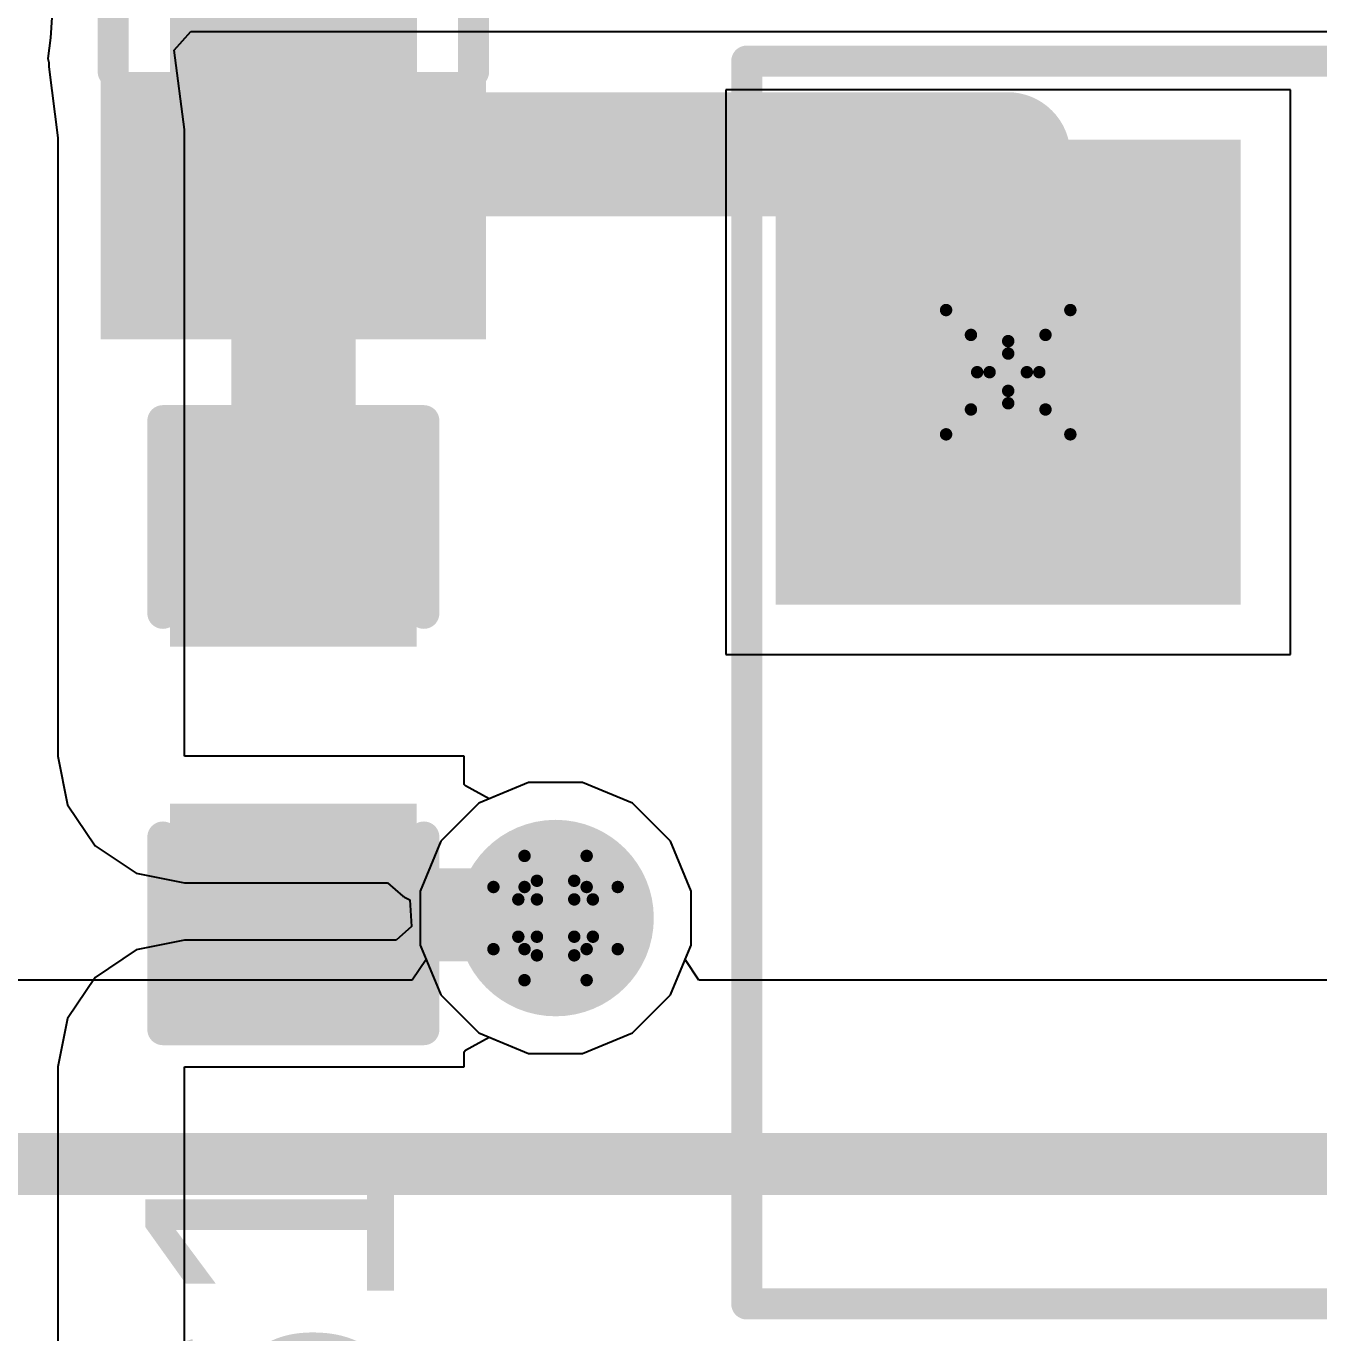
# Model space of a CAD drawing. Header units: inches. Extents: x -3 to 5259, y -3 to 5282.
# Drawn here: x 51.33 to 56.61, y 65.72 to 71.06 of the extents above; entities that cross this region are included whole.
import ezdxf

# ---------------------------------------------------------------- set-up
doc = ezdxf.new("R2010")
doc.units = ezdxf.units.IN
for name, color, linetype in [('Bottom Layer', 5, 'Continuous'), ('Bottom Solder', 6, 'Continuous'), ('Drill Drawing', 1, 'Continuous'), ('Layer 1', 16, 'Continuous'), ('Layer 2', 76, 'Continuous'), ('Multi-Layer', 9, 'Continuous'), ('Pad Holes', 156, 'Continuous'), ('Top Layer', 1, 'Continuous'), ('Top Overlay', 2, 'Continuous'), ('Top Paste', 8, 'Continuous'), ('Top Solder', 216, 'Continuous'), ('Via Holes', 16, 'Continuous')]:
    doc.layers.add(name, color=color, linetype=linetype)
doc.styles.add('Arial', font='', dxfattribs={"height": 0.2})
doc.styles.get('Arial').set_extended_font_data('Arial')

# ---------------------------------------------------------------- blocks, each defined once
blk = doc.blocks.new('G6DN_1A_SL_DC24_178')
at = {"layer": 'Bottom Layer'}
blk.add_hatch(color=5, dxfattribs=at).paths.add_polyline_path([(-9.7899982, 0.8999982), (-7.990001799999999, 0.8999982), (-7.990001799999999, -0.8999982), (-9.7899982, -0.8999982)])
at = {"layer": 'Bottom Solder'}
blk.add_hatch(color=6, dxfattribs=at).paths.add_polyline_path([(-9.8407982, 0.9507981999999999), (-7.939201799999999, 0.9507981999999999), (-7.939201799999999, -0.9507981999999999), (-9.8407982, -0.9507981999999999)])
at = {"layer": 'Layer 1'}
blk.add_hatch(color=16, dxfattribs=at).paths.add_polyline_path([(-9.7899982, 0.8999982), (-7.990001799999999, 0.8999982), (-7.990001799999999, -0.8999982), (-9.7899982, -0.8999982)])
at = {"layer": 'Layer 2'}
blk.add_hatch(color=76, dxfattribs=at).paths.add_polyline_path([(-9.7899982, 0.8999982), (-7.990001799999999, 0.8999982), (-7.990001799999999, -0.8999982), (-9.7899982, -0.8999982)])
at = {"layer": 'Multi-Layer'}
blk.add_hatch(color=9, dxfattribs=at).paths.add_polyline_path([(-9.7899982, 0.8999982), (-7.990001799999999, 0.8999982), (-7.990001799999999, -0.8999982), (-9.7899982, -0.8999982)])
at = {"layer": 'Pad Holes'}
h = blk.add_hatch(color=7, dxfattribs=at)
edge = h.paths.add_edge_path()
edge.add_arc((-8.889999999999999, 0), 0.5999987999999999, 0, 360)
at = {"layer": 'Top Layer'}
blk.add_hatch(color=1, dxfattribs=at).paths.add_polyline_path([(-9.7899982, 0.8999982), (-7.990001799999999, 0.8999982), (-7.990001799999999, -0.8999982), (-9.7899982, -0.8999982)])
at = {"layer": 'Top Solder'}
blk.add_hatch(color=216, dxfattribs=at).paths.add_polyline_path([(-9.8407982, 0.9507981999999999), (-7.939201799999999, 0.9507981999999999), (-7.939201799999999, -0.9507981999999999), (-9.8407982, -0.9507981999999999)])
at = {"layer": 'Top Overlay'}
for points in [[(-9.958832, 1.271524, 0.127, 0.127, 0), (10.361168, 1.271524, 0.127, 0.127, 0)], [(-9.958832, -3.808476, 0.127, 0.127, 0), (-9.958832, 1.271524, 0.127, 0.127, 0)], [(-9.958832, -3.808476, 0.127, 0.127, 0), (10.3611172, -3.808476, 0.127, 0.127, 0)]]:
    blk.add_lwpolyline(points, format="xyseb", dxfattribs=at)
for points in [[(-9.990582, 1.271524, 0.0635, 0.0635, 1), (-9.927082, 1.271524, 0.0635, 0.0635, 1)], [(-9.990582, 1.271524, 0.0635, 0.0635, 1), (-9.927082, 1.271524, 0.0635, 0.0635, 1)], [(-9.990582, -3.808476, 0.0635, 0.0635, 1), (-9.927082, -3.808476, 0.0635, 0.0635, 1)], [(-9.990582, -3.808476, 0.0635, 0.0635, 1), (-9.927082, -3.808476, 0.0635, 0.0635, 1)]]:
    blk.add_lwpolyline(points, format="xyseb", close=True, dxfattribs=at)
blk = doc.blocks.new('SOD_323_197')
at = {"layer": 'Top Layer'}
for points in [[(-0.74999977, -0.4500003700000001), (-1.55000071, -0.4500003699999999), (-1.55000071, 0.4500003700000001), (-0.74999977, 0.4500003699999999)], [(1.55000071, -0.4500003700000001), (0.74999977, -0.4500003699999999), (0.74999977, 0.4500003700000001), (1.55000071, 0.4500003699999999)]]:
    blk.add_hatch(color=1, dxfattribs=at).paths.add_polyline_path(points)
at = {"layer": 'Top Overlay'}
for points in [[(-2.00730104, 0.4826), (-0.9151010399999999, 0.4826), (-0.9151010399999999, 0.7874), (-2.00730104, 0.7874)], [(-2.00730104, -0.508), (-1.57550104, -0.508), (-1.57550104, 0.508), (-2.00730104, 0.508)], [(-2.00730104, -0.7874), (-0.9151010399999999, -0.7874), (-0.9151010399999999, -0.4826), (-2.00730104, -0.4826)]]:
    blk.add_hatch(color=2, dxfattribs=at).paths.add_polyline_path(points)
at = {"layer": 'Top Paste'}
for points in [[(-0.74999977, -0.4500003700000001), (-1.55000071, -0.4500003699999999), (-1.55000071, 0.4500003700000001), (-0.74999977, 0.4500003699999999)], [(1.55000071, -0.4500003700000001), (0.74999977, -0.4500003699999999), (0.74999977, 0.4500003700000001), (1.55000071, 0.4500003699999999)]]:
    blk.add_hatch(color=8, dxfattribs=at).paths.add_polyline_path(points)
at = {"layer": 'Top Solder'}
for points in [[(-0.69499861, -0.50500153), (-1.60500187, -0.5050015299999998), (-1.60500187, 0.50500153), (-0.69499861, 0.5050015299999998)], [(1.60500187, -0.50500153), (0.69499861, -0.5050015299999998), (0.69499861, 0.50500153), (1.60500187, 0.5050015299999998)]]:
    blk.add_hatch(color=216, dxfattribs=at).paths.add_polyline_path(points)
at = {"layer": 'Top Overlay'}
for points in [[(-0.9143999999999999, 0.7366, 0.127, 0.127, 0), (0.9397999999999999, 0.7366, 0.127, 0.127, 0)], [(0.9397999999999999, 0.7366, 0.127, 0.127, 0), (0.9397999999999999, 0.5588, 0.127, 0.127, 0)], [(0.9397999999999999, -0.5588, 0.127, 0.127, 0), (0.9397999999999999, -0.7366, 0.127, 0.127, 0)], [(-0.9143999999999999, -0.7366, 0.127, 0.127, 0), (0.9397999999999999, -0.7366, 0.127, 0.127, 0)]]:
    blk.add_lwpolyline(points, format="xyseb", dxfattribs=at)
for points in [[(-0.9461499999999999, 0.7366, 0.0635, 0.0635, 1), (-0.88265, 0.7366, 0.0635, 0.0635, 1)], [(0.9080499999999999, 0.7366, 0.0635, 0.0635, 1), (0.9715499999999999, 0.7366, 0.0635, 0.0635, 1)], [(0.9080499999999999, 0.7366, 0.0635, 0.0635, 1), (0.9715499999999999, 0.7366, 0.0635, 0.0635, 1)], [(0.9080499999999999, 0.5588, 0.0635, 0.0635, 1), (0.9715499999999999, 0.5588, 0.0635, 0.0635, 1)], [(0.9080499999999999, -0.5588, 0.0635, 0.0635, 1), (0.9715499999999999, -0.5588, 0.0635, 0.0635, 1)], [(-0.9461499999999999, -0.7366, 0.0635, 0.0635, 1), (-0.88265, -0.7366, 0.0635, 0.0635, 1)], [(0.9080499999999999, -0.7366, 0.0635, 0.0635, 1), (0.9715499999999999, -0.7366, 0.0635, 0.0635, 1)], [(0.9080499999999999, -0.7366, 0.0635, 0.0635, 1), (0.9715499999999999, -0.7366, 0.0635, 0.0635, 1)]]:
    blk.add_lwpolyline(points, format="xyseb", close=True, dxfattribs=at)
blk = doc.blocks.new('C___0603_223')
at = {"layer": 'Top Layer'}
for points in [[(-0.3809999999999999, 0.4445), (-0.3809999999999999, -0.4445), (-1.143, -0.4445), (-1.143, 0.4445)], [(1.143, 0.4445), (1.143, -0.4445), (0.3809999999999999, -0.4445), (0.3809999999999999, 0.4445)]]:
    blk.add_hatch(color=1, dxfattribs=at).paths.add_polyline_path(points)
at = {"layer": 'Top Paste'}
for points in [[(-0.3809999999999999, 0.4445), (-0.3809999999999999, -0.4445), (-1.143, -0.4445), (-1.143, 0.4445)], [(1.143, 0.4445), (1.143, -0.4445), (0.3809999999999999, -0.4445), (0.3809999999999999, 0.4445)]]:
    blk.add_hatch(color=8, dxfattribs=at).paths.add_polyline_path(points)
at = {"layer": 'Top Solder'}
for points in [[(-0.3210001199999999, 0.50449988), (-0.3210001199999999, -0.50449988), (-1.20299988, -0.50449988), (-1.20299988, 0.50449988)], [(1.20299988, 0.50449988), (1.20299988, -0.50449988), (0.3210001199999999, -0.50449988), (0.3210001199999999, 0.50449988)]]:
    blk.add_hatch(color=216, dxfattribs=at).paths.add_polyline_path(points)
at = {"layer": 'Top Overlay'}
for points in [[(-0.4571999999999999, 0.5334, 0.127, 0.127, 0), (-1.2446, 0.5334, 0.127, 0.127, 0)], [(-1.2446, -0.5334, 0.127, 0.127, 0), (-1.2446, 0.5334, 0.127, 0.127, 0)], [(1.2446, 0.5334, 0.127, 0.127, 0), (0.4571999999999999, 0.5334, 0.127, 0.127, 0)], [(1.2446, -0.5334, 0.127, 0.127, 0), (1.2446, 0.5334, 0.127, 0.127, 0)], [(-0.4571999999999999, -0.5334, 0.127, 0.127, 0), (-1.2446, -0.5334, 0.127, 0.127, 0)], [(1.2446, -0.5334, 0.127, 0.127, 0), (0.4571999999999999, -0.5334, 0.127, 0.127, 0)]]:
    blk.add_lwpolyline(points, format="xyseb", dxfattribs=at)
for points in [[(-1.27635, 0.5334, 0.0635, 0.0635, 1), (-1.21285, 0.5334, 0.0635, 0.0635, 1)], [(-1.27635, 0.5334, 0.0635, 0.0635, 1), (-1.21285, 0.5334, 0.0635, 0.0635, 1)], [(-0.4889499999999999, 0.5334, 0.0635, 0.0635, 1), (-0.42545, 0.5334, 0.0635, 0.0635, 1)], [(0.42545, 0.5334, 0.0635, 0.0635, 1), (0.4889499999999999, 0.5334, 0.0635, 0.0635, 1)], [(1.21285, 0.5334, 0.0635, 0.0635, 1), (1.27635, 0.5334, 0.0635, 0.0635, 1)], [(1.21285, 0.5334, 0.0635, 0.0635, 1), (1.27635, 0.5334, 0.0635, 0.0635, 1)], [(-1.27635, -0.5334, 0.0635, 0.0635, 1), (-1.21285, -0.5334, 0.0635, 0.0635, 1)], [(-1.27635, -0.5334, 0.0635, 0.0635, 1), (-1.21285, -0.5334, 0.0635, 0.0635, 1)], [(-0.4889499999999999, -0.5334, 0.0635, 0.0635, 1), (-0.42545, -0.5334, 0.0635, 0.0635, 1)], [(0.42545, -0.5334, 0.0635, 0.0635, 1), (0.4889499999999999, -0.5334, 0.0635, 0.0635, 1)], [(1.21285, -0.5334, 0.0635, 0.0635, 1), (1.27635, -0.5334, 0.0635, 0.0635, 1)], [(1.21285, -0.5334, 0.0635, 0.0635, 1), (1.27635, -0.5334, 0.0635, 0.0635, 1)]]:
    blk.add_lwpolyline(points, format="xyseb", close=True, dxfattribs=at)

msp = doc.modelspace()

# ---------------------------------------------------------------- hatches: boundary and pattern name
at = {"layer": 'Bottom Layer'}
h = msp.add_hatch(color=5, dxfattribs=at)
edge = h.paths.add_edge_path()
edge.add_arc((53.4924, 67.41159999999999), 0.2999994, 0, 360)
at = {"layer": 'Bottom Solder'}
h = msp.add_hatch(color=6, dxfattribs=at)
edge = h.paths.add_edge_path()
edge.add_arc((53.4924, 67.41159999999999), 0.4015993999999999, 0, 360)
at = {"layer": 'Layer 1'}
h = msp.add_hatch(color=16, dxfattribs=at)
edge = h.paths.add_edge_path()
edge.add_arc((53.4924, 67.41159999999999), 0.2999994, 0, 360)
at = {"layer": 'Layer 2'}
h = msp.add_hatch(color=76, dxfattribs=at)
edge = h.paths.add_edge_path()
edge.add_arc((53.4924, 67.41159999999999), 0.2999994, 0, 360)
at = {"layer": 'Top Layer'}
h = msp.add_hatch(color=1, dxfattribs=at)
edge = h.paths.add_edge_path()
edge.add_arc((53.4924, 67.41159999999999), 0.2999994, 0, 360)
at = {"layer": 'Top Solder'}
h = msp.add_hatch(color=216, dxfattribs=at)
edge = h.paths.add_edge_path()
edge.add_arc((53.4924, 67.41159999999999), 0.4015993999999999, 0, 360)
at = {"layer": 'Via Holes'}
h = msp.add_hatch(color=7, dxfattribs=at)
edge = h.paths.add_edge_path()
edge.add_arc((53.4924, 67.41159999999999), 0.1499997, 0, 360)

# ---------------------------------------------------------------- linework, layer by layer
at = {"layer": 'Bottom Layer'}
for p, q in [((56.49682121999999, 70.79682817999999), (54.18882482, 70.79682817999999)), ((54.18882482, 70.79682817999999), (54.18882482, 68.48883178)), ((56.49682121999999, 68.48883178), (56.49682121999999, 70.79682817999999)), ((54.18882482, 68.48883178), (56.49682121999999, 68.48883178)), ((53.3822021, 67.96559939999999), (53.17858553999999, 67.88125869999999)), ((53.6025979, 67.96559939999999), (53.3822021, 67.96559939999999)), ((53.80621445999999, 67.88125869999999), (53.6025979, 67.96559939999999)), ((53.17858553999999, 67.88125869999999), (53.02274129999999, 67.72541446)), ((53.96205869999999, 67.72541446), (53.80621445999999, 67.88125869999999)), ((53.02274129999999, 67.72541446), (52.93840059999999, 67.5217979)), ((54.04639939999999, 67.5217979), (53.96205869999999, 67.72541446)), ((52.93840059999999, 67.5217979), (52.93840059999999, 67.3014021)), ((54.04639939999999, 67.3014021), (54.04639939999999, 67.5217979)), ((52.93840059999999, 67.3014021), (53.02274129999999, 67.09778553999999)), ((53.96205869999999, 67.09778553999999), (54.04639939999999, 67.3014021)), ((53.02274129999999, 67.09778553999999), (53.17858553999999, 66.9419413)), ((53.80621445999999, 66.9419413), (53.96205869999999, 67.09778553999999)), ((53.17858553999999, 66.9419413), (53.3822021, 66.8576006)), ((53.6025979, 66.8576006), (53.80621445999999, 66.9419413)), ((53.3822021, 66.8576006), (53.6025979, 66.8576006))]:
    msp.add_line(p, q, dxfattribs=at)
at = {"layer": 'Drill Drawing'}
for points in [[(55.08882302, 69.89682997999999, 0.0508, 0.0508, 0), (55.34282301999999, 69.76982998, 0.0508, 0.0508, 0)], [(55.08882302, 69.89682997999999, 0.0508, 0.0508, 0), (55.21582301999999, 69.64282998, 0.0508, 0.0508, 0)], [(55.34282301999999, 69.76982998, 0.0508, 0.0508, 0), (55.59682302, 69.89682997999999, 0.0508, 0.0508, 0)], [(55.46982302, 69.64282998, 0.0508, 0.0508, 0), (55.59682302, 69.89682997999999, 0.0508, 0.0508, 0)], [(55.19042302, 69.79522997999999, 0.0508, 0.0508, 0), (55.34282301999999, 69.71902998, 0.0508, 0.0508, 0)], [(55.19042302, 69.79522997999999, 0.0508, 0.0508, 0), (55.26662302, 69.64282998, 0.0508, 0.0508, 0)], [(55.34282301999999, 69.71902998, 0.0508, 0.0508, 0), (55.49522302, 69.79522997999999, 0.0508, 0.0508, 0)], [(55.41902302, 69.64282998, 0.0508, 0.0508, 0), (55.49522302, 69.79522997999999, 0.0508, 0.0508, 0)], [(55.08882302, 69.38882998, 0.0508, 0.0508, 0), (55.21582301999999, 69.64282998, 0.0508, 0.0508, 0)], [(55.19042302, 69.49042998, 0.0508, 0.0508, 0), (55.26662302, 69.64282998, 0.0508, 0.0508, 0)], [(55.41902302, 69.64282998, 0.0508, 0.0508, 0), (55.49522302, 69.49042998, 0.0508, 0.0508, 0)], [(55.46982302, 69.64282998, 0.0508, 0.0508, 0), (55.59682302, 69.38882998, 0.0508, 0.0508, 0)], [(55.19042302, 69.49042998, 0.0508, 0.0508, 0), (55.34282301999999, 69.56662997999999, 0.0508, 0.0508, 0)], [(55.34282301999999, 69.56662997999999, 0.0508, 0.0508, 0), (55.49522302, 69.49042998, 0.0508, 0.0508, 0)], [(55.08882302, 69.38882998, 0.0508, 0.0508, 0), (55.34282301999999, 69.51582997999999, 0.0508, 0.0508, 0)], [(55.34282301999999, 69.51582997999999, 0.0508, 0.0508, 0), (55.59682302, 69.38882998, 0.0508, 0.0508, 0)], [(53.36539999999999, 67.53859999999999, 0.0508, 0.0508, 0), (53.36539999999999, 67.6656, 0.0508, 0.0508, 0)], [(53.36539999999999, 67.6656, 0.0508, 0.0508, 0), (53.6194, 67.6656, 0.0508, 0.0508, 0)], [(53.6194, 67.53859999999999, 0.0508, 0.0508, 0), (53.6194, 67.6656, 0.0508, 0.0508, 0)], [(53.4162, 67.4878, 0.0508, 0.0508, 0), (53.4162, 67.564, 0.0508, 0.0508, 0)], [(53.4162, 67.564, 0.0508, 0.0508, 0), (53.5686, 67.564, 0.0508, 0.0508, 0)], [(53.5686, 67.4878, 0.0508, 0.0508, 0), (53.5686, 67.564, 0.0508, 0.0508, 0)], [(53.2384, 67.2846, 0.0508, 0.0508, 0), (53.2384, 67.53859999999999, 0.0508, 0.0508, 0)], [(53.2384, 67.53859999999999, 0.0508, 0.0508, 0), (53.36539999999999, 67.53859999999999, 0.0508, 0.0508, 0)], [(53.6194, 67.53859999999999, 0.0508, 0.0508, 0), (53.7464, 67.53859999999999, 0.0508, 0.0508, 0)], [(53.7464, 67.2846, 0.0508, 0.0508, 0), (53.7464, 67.53859999999999, 0.0508, 0.0508, 0)], [(53.34, 67.33539999999999, 0.0508, 0.0508, 0), (53.34, 67.4878, 0.0508, 0.0508, 0)], [(53.34, 67.4878, 0.0508, 0.0508, 0), (53.4162, 67.4878, 0.0508, 0.0508, 0)], [(53.5686, 67.4878, 0.0508, 0.0508, 0), (53.6448, 67.4878, 0.0508, 0.0508, 0)], [(53.6448, 67.33539999999999, 0.0508, 0.0508, 0), (53.6448, 67.4878, 0.0508, 0.0508, 0)], [(53.34, 67.33539999999999, 0.0508, 0.0508, 0), (53.4162, 67.33539999999999, 0.0508, 0.0508, 0)], [(53.4162, 67.25919999999999, 0.0508, 0.0508, 0), (53.4162, 67.33539999999999, 0.0508, 0.0508, 0)], [(53.5686, 67.33539999999999, 0.0508, 0.0508, 0), (53.6448, 67.33539999999999, 0.0508, 0.0508, 0)], [(53.5686, 67.25919999999999, 0.0508, 0.0508, 0), (53.5686, 67.33539999999999, 0.0508, 0.0508, 0)], [(53.2384, 67.2846, 0.0508, 0.0508, 0), (53.36539999999999, 67.2846, 0.0508, 0.0508, 0)], [(53.36539999999999, 67.1576, 0.0508, 0.0508, 0), (53.36539999999999, 67.2846, 0.0508, 0.0508, 0)], [(53.6194, 67.2846, 0.0508, 0.0508, 0), (53.7464, 67.2846, 0.0508, 0.0508, 0)], [(53.6194, 67.1576, 0.0508, 0.0508, 0), (53.6194, 67.2846, 0.0508, 0.0508, 0)], [(53.4162, 67.25919999999999, 0.0508, 0.0508, 0), (53.5686, 67.25919999999999, 0.0508, 0.0508, 0)], [(53.36539999999999, 67.1576, 0.0508, 0.0508, 0), (53.6194, 67.1576, 0.0508, 0.0508, 0)]]:
    msp.add_lwpolyline(points, format="xyseb", dxfattribs=at)
for points in [[(55.07612302, 69.89682997999999, 0.0254, 0.0254, 1), (55.10152302, 69.89682997999999, 0.0254, 0.0254, 1)], [(55.07612302, 69.89682997999999, 0.0254, 0.0254, 1), (55.10152302, 69.89682997999999, 0.0254, 0.0254, 1)], [(55.58412301999999, 69.89682997999999, 0.0254, 0.0254, 1), (55.60952301999999, 69.89682997999999, 0.0254, 0.0254, 1)], [(55.58412301999999, 69.89682997999999, 0.0254, 0.0254, 1), (55.60952301999999, 69.89682997999999, 0.0254, 0.0254, 1)], [(55.17772301999999, 69.79522997999999, 0.0254, 0.0254, 1), (55.20312302, 69.79522997999999, 0.0254, 0.0254, 1)], [(55.17772301999999, 69.79522997999999, 0.0254, 0.0254, 1), (55.20312302, 69.79522997999999, 0.0254, 0.0254, 1)], [(55.48252302, 69.79522997999999, 0.0254, 0.0254, 1), (55.50792302, 69.79522997999999, 0.0254, 0.0254, 1)], [(55.48252302, 69.79522997999999, 0.0254, 0.0254, 1), (55.50792302, 69.79522997999999, 0.0254, 0.0254, 1)], [(55.33012302, 69.76982998, 0.0254, 0.0254, 1), (55.35552302, 69.76982998, 0.0254, 0.0254, 1)], [(55.33012302, 69.76982998, 0.0254, 0.0254, 1), (55.35552302, 69.76982998, 0.0254, 0.0254, 1)], [(55.33012302, 69.71902998, 0.0254, 0.0254, 1), (55.35552302, 69.71902998, 0.0254, 0.0254, 1)], [(55.33012302, 69.71902998, 0.0254, 0.0254, 1), (55.35552302, 69.71902998, 0.0254, 0.0254, 1)], [(55.20312302, 69.64282998, 0.0254, 0.0254, 1), (55.22852302, 69.64282998, 0.0254, 0.0254, 1)], [(55.20312302, 69.64282998, 0.0254, 0.0254, 1), (55.22852302, 69.64282998, 0.0254, 0.0254, 1)], [(55.25392301999999, 69.64282998, 0.0254, 0.0254, 1), (55.27932301999999, 69.64282998, 0.0254, 0.0254, 1)], [(55.25392301999999, 69.64282998, 0.0254, 0.0254, 1), (55.27932301999999, 69.64282998, 0.0254, 0.0254, 1)], [(55.40632302, 69.64282998, 0.0254, 0.0254, 1), (55.43172302, 69.64282998, 0.0254, 0.0254, 1)], [(55.40632302, 69.64282998, 0.0254, 0.0254, 1), (55.43172302, 69.64282998, 0.0254, 0.0254, 1)], [(55.45712302, 69.64282998, 0.0254, 0.0254, 1), (55.48252302, 69.64282998, 0.0254, 0.0254, 1)], [(55.45712302, 69.64282998, 0.0254, 0.0254, 1), (55.48252302, 69.64282998, 0.0254, 0.0254, 1)], [(55.33012302, 69.56662997999999, 0.0254, 0.0254, 1), (55.35552302, 69.56662997999999, 0.0254, 0.0254, 1)], [(55.33012302, 69.56662997999999, 0.0254, 0.0254, 1), (55.35552302, 69.56662997999999, 0.0254, 0.0254, 1)], [(55.17772301999999, 69.49042998, 0.0254, 0.0254, 1), (55.20312302, 69.49042998, 0.0254, 0.0254, 1)], [(55.17772301999999, 69.49042998, 0.0254, 0.0254, 1), (55.20312302, 69.49042998, 0.0254, 0.0254, 1)], [(55.33012302, 69.51582997999999, 0.0254, 0.0254, 1), (55.35552302, 69.51582997999999, 0.0254, 0.0254, 1)], [(55.33012302, 69.51582997999999, 0.0254, 0.0254, 1), (55.35552302, 69.51582997999999, 0.0254, 0.0254, 1)], [(55.48252302, 69.49042998, 0.0254, 0.0254, 1), (55.50792302, 69.49042998, 0.0254, 0.0254, 1)], [(55.48252302, 69.49042998, 0.0254, 0.0254, 1), (55.50792302, 69.49042998, 0.0254, 0.0254, 1)], [(55.07612302, 69.38882998, 0.0254, 0.0254, 1), (55.10152302, 69.38882998, 0.0254, 0.0254, 1)], [(55.07612302, 69.38882998, 0.0254, 0.0254, 1), (55.10152302, 69.38882998, 0.0254, 0.0254, 1)], [(55.58412301999999, 69.38882998, 0.0254, 0.0254, 1), (55.60952301999999, 69.38882998, 0.0254, 0.0254, 1)], [(55.58412301999999, 69.38882998, 0.0254, 0.0254, 1), (55.60952301999999, 69.38882998, 0.0254, 0.0254, 1)], [(53.35269999999999, 67.6656, 0.0254, 0.0254, 1), (53.3781, 67.6656, 0.0254, 0.0254, 1)], [(53.35269999999999, 67.6656, 0.0254, 0.0254, 1), (53.3781, 67.6656, 0.0254, 0.0254, 1)], [(53.6067, 67.6656, 0.0254, 0.0254, 1), (53.63209999999999, 67.6656, 0.0254, 0.0254, 1)], [(53.6067, 67.6656, 0.0254, 0.0254, 1), (53.63209999999999, 67.6656, 0.0254, 0.0254, 1)], [(53.4035, 67.564, 0.0254, 0.0254, 1), (53.42889999999999, 67.564, 0.0254, 0.0254, 1)], [(53.4035, 67.564, 0.0254, 0.0254, 1), (53.42889999999999, 67.564, 0.0254, 0.0254, 1)], [(53.55589999999999, 67.564, 0.0254, 0.0254, 1), (53.5813, 67.564, 0.0254, 0.0254, 1)], [(53.55589999999999, 67.564, 0.0254, 0.0254, 1), (53.5813, 67.564, 0.0254, 0.0254, 1)], [(53.2257, 67.53859999999999, 0.0254, 0.0254, 1), (53.25109999999999, 67.53859999999999, 0.0254, 0.0254, 1)], [(53.2257, 67.53859999999999, 0.0254, 0.0254, 1), (53.25109999999999, 67.53859999999999, 0.0254, 0.0254, 1)], [(53.35269999999999, 67.53859999999999, 0.0254, 0.0254, 1), (53.3781, 67.53859999999999, 0.0254, 0.0254, 1)], [(53.35269999999999, 67.53859999999999, 0.0254, 0.0254, 1), (53.3781, 67.53859999999999, 0.0254, 0.0254, 1)], [(53.6067, 67.53859999999999, 0.0254, 0.0254, 1), (53.63209999999999, 67.53859999999999, 0.0254, 0.0254, 1)], [(53.6067, 67.53859999999999, 0.0254, 0.0254, 1), (53.63209999999999, 67.53859999999999, 0.0254, 0.0254, 1)], [(53.7337, 67.53859999999999, 0.0254, 0.0254, 1), (53.75909999999999, 67.53859999999999, 0.0254, 0.0254, 1)], [(53.7337, 67.53859999999999, 0.0254, 0.0254, 1), (53.75909999999999, 67.53859999999999, 0.0254, 0.0254, 1)], [(53.32729999999999, 67.4878, 0.0254, 0.0254, 1), (53.35269999999999, 67.4878, 0.0254, 0.0254, 1)], [(53.32729999999999, 67.4878, 0.0254, 0.0254, 1), (53.35269999999999, 67.4878, 0.0254, 0.0254, 1)], [(53.4035, 67.4878, 0.0254, 0.0254, 1), (53.42889999999999, 67.4878, 0.0254, 0.0254, 1)], [(53.4035, 67.4878, 0.0254, 0.0254, 1), (53.42889999999999, 67.4878, 0.0254, 0.0254, 1)], [(53.55589999999999, 67.4878, 0.0254, 0.0254, 1), (53.5813, 67.4878, 0.0254, 0.0254, 1)], [(53.55589999999999, 67.4878, 0.0254, 0.0254, 1), (53.5813, 67.4878, 0.0254, 0.0254, 1)], [(53.63209999999999, 67.4878, 0.0254, 0.0254, 1), (53.65749999999999, 67.4878, 0.0254, 0.0254, 1)], [(53.63209999999999, 67.4878, 0.0254, 0.0254, 1), (53.65749999999999, 67.4878, 0.0254, 0.0254, 1)], [(53.32729999999999, 67.33539999999999, 0.0254, 0.0254, 1), (53.35269999999999, 67.33539999999999, 0.0254, 0.0254, 1)], [(53.32729999999999, 67.33539999999999, 0.0254, 0.0254, 1), (53.35269999999999, 67.33539999999999, 0.0254, 0.0254, 1)], [(53.4035, 67.33539999999999, 0.0254, 0.0254, 1), (53.42889999999999, 67.33539999999999, 0.0254, 0.0254, 1)], [(53.4035, 67.33539999999999, 0.0254, 0.0254, 1), (53.42889999999999, 67.33539999999999, 0.0254, 0.0254, 1)], [(53.55589999999999, 67.33539999999999, 0.0254, 0.0254, 1), (53.5813, 67.33539999999999, 0.0254, 0.0254, 1)], [(53.55589999999999, 67.33539999999999, 0.0254, 0.0254, 1), (53.5813, 67.33539999999999, 0.0254, 0.0254, 1)], [(53.63209999999999, 67.33539999999999, 0.0254, 0.0254, 1), (53.65749999999999, 67.33539999999999, 0.0254, 0.0254, 1)], [(53.63209999999999, 67.33539999999999, 0.0254, 0.0254, 1), (53.65749999999999, 67.33539999999999, 0.0254, 0.0254, 1)], [(53.2257, 67.2846, 0.0254, 0.0254, 1), (53.25109999999999, 67.2846, 0.0254, 0.0254, 1)], [(53.2257, 67.2846, 0.0254, 0.0254, 1), (53.25109999999999, 67.2846, 0.0254, 0.0254, 1)], [(53.35269999999999, 67.2846, 0.0254, 0.0254, 1), (53.3781, 67.2846, 0.0254, 0.0254, 1)], [(53.35269999999999, 67.2846, 0.0254, 0.0254, 1), (53.3781, 67.2846, 0.0254, 0.0254, 1)], [(53.6067, 67.2846, 0.0254, 0.0254, 1), (53.63209999999999, 67.2846, 0.0254, 0.0254, 1)], [(53.6067, 67.2846, 0.0254, 0.0254, 1), (53.63209999999999, 67.2846, 0.0254, 0.0254, 1)], [(53.7337, 67.2846, 0.0254, 0.0254, 1), (53.75909999999999, 67.2846, 0.0254, 0.0254, 1)], [(53.7337, 67.2846, 0.0254, 0.0254, 1), (53.75909999999999, 67.2846, 0.0254, 0.0254, 1)], [(53.4035, 67.25919999999999, 0.0254, 0.0254, 1), (53.42889999999999, 67.25919999999999, 0.0254, 0.0254, 1)], [(53.4035, 67.25919999999999, 0.0254, 0.0254, 1), (53.42889999999999, 67.25919999999999, 0.0254, 0.0254, 1)], [(53.55589999999999, 67.25919999999999, 0.0254, 0.0254, 1), (53.5813, 67.25919999999999, 0.0254, 0.0254, 1)], [(53.55589999999999, 67.25919999999999, 0.0254, 0.0254, 1), (53.5813, 67.25919999999999, 0.0254, 0.0254, 1)], [(53.35269999999999, 67.1576, 0.0254, 0.0254, 1), (53.3781, 67.1576, 0.0254, 0.0254, 1)], [(53.35269999999999, 67.1576, 0.0254, 0.0254, 1), (53.3781, 67.1576, 0.0254, 0.0254, 1)], [(53.6067, 67.1576, 0.0254, 0.0254, 1), (53.63209999999999, 67.1576, 0.0254, 0.0254, 1)], [(53.6067, 67.1576, 0.0254, 0.0254, 1), (53.63209999999999, 67.1576, 0.0254, 0.0254, 1)]]:
    msp.add_lwpolyline(points, format="xyseb", close=True, dxfattribs=at)
at = {"layer": 'Layer 1'}
for p, q in [((56.49682121999999, 70.79682817999999), (54.18882482, 70.79682817999999)), ((54.18882482, 70.79682817999999), (54.18882482, 68.48883178)), ((56.49682121999999, 68.48883178), (56.49682121999999, 70.79682817999999)), ((54.18882482, 68.48883178), (56.49682121999999, 68.48883178))]:
    msp.add_line(p, q, dxfattribs=at)
at = {"layer": 'Layer 2'}
for p, q in [((56.49682121999999, 70.79682817999999), (54.18882482, 70.79682817999999)), ((54.18882482, 70.79682817999999), (54.18882482, 68.48883178)), ((56.49682121999999, 68.48883178), (56.49682121999999, 70.79682817999999)), ((54.18882482, 68.48883178), (56.49682121999999, 68.48883178)), ((53.3822021, 67.96559939999999), (53.17858553999999, 67.88125869999999)), ((53.6025979, 67.96559939999999), (53.3822021, 67.96559939999999)), ((53.80621445999999, 67.88125869999999), (53.6025979, 67.96559939999999)), ((53.17858553999999, 67.88125869999999), (53.02274129999999, 67.72541446)), ((53.96205869999999, 67.72541446), (53.80621445999999, 67.88125869999999)), ((53.02274129999999, 67.72541446), (52.93840059999999, 67.5217979)), ((54.04639939999999, 67.5217979), (53.96205869999999, 67.72541446)), ((52.93840059999999, 67.5217979), (52.93840059999999, 67.3014021)), ((54.04639939999999, 67.3014021), (54.04639939999999, 67.5217979)), ((52.93840059999999, 67.3014021), (52.96297255999999, 67.24207786)), ((54.02182744, 67.24207786), (54.04639939999999, 67.3014021)), ((52.96297255999999, 67.24207786), (52.90652614, 67.1576)), ((54.07827386, 67.1576), (54.02182744, 67.24207786)), ((52.90652614, 67.1576), (25.49038844, 67.1576)), ((89.1032, 67.1576), (54.07827386, 67.1576))]:
    msp.add_line(p, q, dxfattribs=at)
msp.add_lwpolyline([(26.00828936, 66.40659058, 0.254, 0.254, 0), (86.7897553, 66.40659058, 0.254, 0.254, 0)], format="xyseb", dxfattribs=at)
at = {"layer": 'Top Layer'}
for p, q in [((51.43351664, 71.09327412), (51.42788546, 71.00889024)), ((51.42788546, 71.00889024), (51.41679835999999, 70.92505246)), ((51.93366042, 70.95862618), (52.00069609999999, 71.03497603999999)), ((52.00069609999999, 71.03497603999999), (57.36487129999999, 71.03497603999999)), ((51.9758803, 70.6349743), (51.93366042, 70.95862618)), ((51.41679835999999, 70.92505246), (51.42119256, 70.90861358)), ((51.42119256, 70.90861358), (51.42005972, 70.89162859999999)), ((51.42005972, 70.89162859999999), (51.45792858, 70.601332)), ((51.9758803, 68.07309219999999), (51.9758803, 70.6349743)), ((51.45792858, 70.601332), (51.45792858, 68.07309219999999)), ((51.45792858, 68.07309219999999), (51.49735446, 67.87488076)), ((53.1188803, 68.07309219999999), (51.9758803, 68.07309219999999)), ((53.1188803, 67.95812925999999), (53.1188803, 68.07309219999999)), ((53.12405682, 67.9514643), (53.1188803, 67.95812925999999)), ((53.22048284, 67.89861198), (53.12405682, 67.9514643)), ((53.3822021, 67.96559939999999), (53.22048284, 67.89861198)), ((53.6025979, 67.96559939999999), (53.3822021, 67.96559939999999)), ((53.80621445999999, 67.88125869999999), (53.6025979, 67.96559939999999)), ((51.49735446, 67.87488076), (51.60963261999999, 67.70684452)), ((53.96205869999999, 67.72541446), (53.80621445999999, 67.88125869999999)), ((51.60963261999999, 67.70684452), (51.77766886000001, 67.59456636)), ((54.04639939999999, 67.5217979), (53.96205869999999, 67.72541446)), ((51.77766886000001, 67.59456636), (51.9758803, 67.55514047999999)), ((51.9758803, 67.55514047999999), (52.8056983, 67.55514047999999)), ((52.8056983, 67.55514047999999), (52.86771239999999, 67.50139408)), ((54.04639939999999, 67.3014021), (54.04639939999999, 67.5217979)), ((52.86771239999999, 67.50139408), (52.87180687999999, 67.50003009999999)), ((52.87180687999999, 67.50003009999999), (52.8751038, 67.49726657999999)), ((52.8751038, 67.49726657999999), (52.89601562, 67.48580356)), ((52.89601562, 67.48580356), (52.90382865999999, 67.37661403999999)), ((52.90382865999999, 67.37661403999999), (52.84007973999999, 67.32104392000001)), ((51.9758803, 67.32104392000001), (51.77766886000001, 67.28161804)), ((52.84007973999999, 67.32104392000001), (51.9758803, 67.32104392000001)), ((53.96205869999999, 67.09778553999999), (54.04639939999999, 67.3014021)), ((51.77766886000001, 67.28161804), (51.60963261999999, 67.16933988)), ((51.60963261999999, 67.16933988), (51.49735446, 67.00130364)), ((53.80621445999999, 66.9419413), (53.96205869999999, 67.09778553999999)), ((51.49735446, 67.00130364), (51.45792858, 66.8030922)), ((53.6025979, 66.8576006), (53.80621445999999, 66.9419413)), ((53.12405682, 66.8717357), (53.22048284, 66.92458801999999)), ((53.22048284, 66.92458801999999), (53.3822021, 66.8576006)), ((53.1188803, 66.86507074), (53.12405682, 66.8717357)), ((53.1188803, 66.8030922), (53.1188803, 66.86507074)), ((53.3822021, 66.8576006), (53.6025979, 66.8576006)), ((51.45792858, 66.8030922), (51.45792858, 65.4483197)), ((51.9758803, 65.4483197), (51.9758803, 66.8030922)), ((51.9758803, 66.8030922), (53.1188803, 66.8030922))]:
    msp.add_line(p, q, dxfattribs=at)
for points in [[(52.42043618, 68.96214807999999, 0.508, 0.508, 0), (52.42043872, 70.5333235, 0.508, 0.508, 0)], [(52.42043872, 70.5333235, 0.508, 0.508, 0), (52.42048951999999, 70.53337683999999, 0.508, 0.508, 0)], [(52.42048951999999, 70.53337683999999, 0.508, 0.508, 0), (55.34127616, 70.53337683999999, 0.508, 0.508, 0)], [(55.34127616, 70.53337683999999, 0.508, 0.508, 0), (55.34282301999999, 70.53182998, 0.508, 0.508, 0)], [(52.42038030000001, 68.9620922, 0.508, 0.508, 0), (52.42043618, 68.96214807999999, 0.508, 0.508, 0)], [(52.42038030000001, 67.4380922, 0.3809999999999999, 0.3809999999999999, 0), (52.43362639999999, 67.4248461, 0.3809999999999999, 0.3809999999999999, 0)], [(52.43362639999999, 67.4248461, 0.3809999999999999, 0.3809999999999999, 0), (53.47915389999999, 67.4248461, 0.3809999999999999, 0.3809999999999999, 0)], [(53.47915389999999, 67.4248461, 0.3809999999999999, 0.3809999999999999, 0), (53.4924, 67.41159999999999, 0.3809999999999999, 0.3809999999999999, 0)]]:
    msp.add_lwpolyline(points, format="xyseb", dxfattribs=at)
for points in [[(52.29343872, 70.5333235, 0.254, 0.254, 1), (52.54743872, 70.5333235, 0.254, 0.254, 1)], [(52.29343872, 70.5333235, 0.254, 0.254, 1), (52.54743872, 70.5333235, 0.254, 0.254, 1)], [(52.29348951999999, 70.53337683999999, 0.254, 0.254, 1), (52.54748952, 70.53337683999999, 0.254, 0.254, 1)], [(52.29348951999999, 70.53337683999999, 0.254, 0.254, 1), (52.54748952, 70.53337683999999, 0.254, 0.254, 1)], [(55.21427616, 70.53337683999999, 0.254, 0.254, 1), (55.46827615999999, 70.53337683999999, 0.254, 0.254, 1)], [(55.21427616, 70.53337683999999, 0.254, 0.254, 1), (55.46827615999999, 70.53337683999999, 0.254, 0.254, 1)], [(55.21582301999999, 70.53182998, 0.254, 0.254, 1), (55.46982302, 70.53182998, 0.254, 0.254, 1)], [(52.2933803, 68.9620922, 0.254, 0.254, 1), (52.5473803, 68.9620922, 0.254, 0.254, 1)], [(52.29343617999999, 68.96214807999999, 0.254, 0.254, 1), (52.54743618, 68.96214807999999, 0.254, 0.254, 1)], [(52.29343617999999, 68.96214807999999, 0.254, 0.254, 1), (52.54743618, 68.96214807999999, 0.254, 0.254, 1)], [(52.3251303, 67.4380922, 0.1905, 0.1905, 1), (52.51563029999999, 67.4380922, 0.1905, 0.1905, 1)], [(52.3383764, 67.4248461, 0.1905, 0.1905, 1), (52.52887639999999, 67.4248461, 0.1905, 0.1905, 1)], [(52.3383764, 67.4248461, 0.1905, 0.1905, 1), (52.52887639999999, 67.4248461, 0.1905, 0.1905, 1)], [(53.3839039, 67.4248461, 0.1905, 0.1905, 1), (53.57440389999999, 67.4248461, 0.1905, 0.1905, 1)], [(53.3839039, 67.4248461, 0.1905, 0.1905, 1), (53.57440389999999, 67.4248461, 0.1905, 0.1905, 1)], [(53.39715, 67.41159999999999, 0.1905, 0.1905, 1), (53.58765, 67.41159999999999, 0.1905, 0.1905, 1)]]:
    msp.add_lwpolyline(points, format="xyseb", close=True, dxfattribs=at)

# ---------------------------------------------------------------- block references
for name, p, rotation in [('SOD_323_197', (52.42048951999999, 71.78497454000001), 90), ('C___0603_223', (52.42038030000001, 68.20009219999999), 270)]:
    msp.add_blockref(name, p, dxfattribs=dict(rotation=rotation))
msp.add_blockref('G6DN_1A_SL_DC24_178', (64.23282302, 69.64282998))

# ---------------------------------------------------------------- texts
at = {"layer": 'Top Overlay', "style": 'Arial'}
msp.add_text('C61', height=1.016, rotation=90, dxfattribs=at).set_placement((52.83183236, 63.9660519))

doc.saveas('drawing.dxf')
